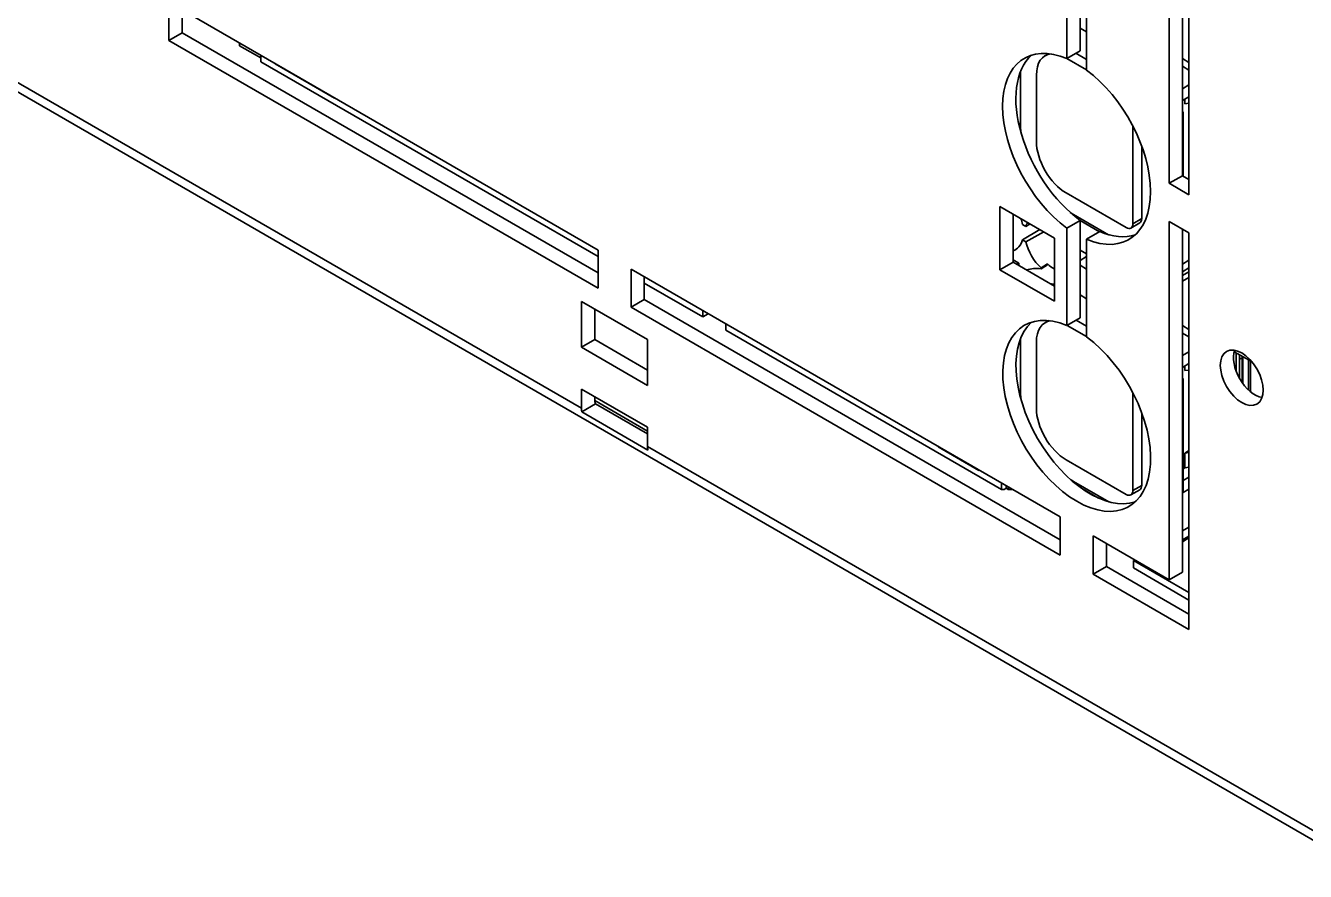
# Model space of a CAD drawing. Header units: millimetres. Extents: x -116965 to 323937, y 291661 to 566926.
# Drawn here: x -17859.2 to -17663.4, y 314157.2 to 314286.6 of the extents above; entities that cross this region are included whole.
import ezdxf

# ---------------------------------------------------------------- set-up
doc = ezdxf.new("R2010")
doc.units = ezdxf.units.MM
doc.layers.add('Visible Edges(Schneider)', color=7, linetype='Continuous', lineweight=35)
doc.layers.add('Visible Tangent Edges(Schneider)', color=7, linetype='Continuous', lineweight=35)

msp = doc.modelspace()

# ---------------------------------------------------------------- linework, layer by layer
at = {"layer": 'Visible Edges(Schneider)'}
for p, q in [((-17653.922249, 314157.198159), (-17909.656109, 314304.846172)), ((-17697.863885, 314297.628038), (-17697.863885, 314282.714371)), ((-17684.226825, 314262.459313), (-17684.226825, 314297.452024)), ((-17699.88419, 314281.547948), (-17699.88419, 314296.461614)), ((-17682.20652, 314296.2856), (-17682.20652, 314263.625737)), ((-17681.196368, 314295.702388), (-17681.196368, 314260.709677)), ((-17696.853732, 314294.711979), (-17696.853732, 314279.766823)), ((-17837.264936, 314284.329757), (-17837.264936, 314290.161876)), ((-17837.264936, 314290.161876), (-17771.60502, 314252.253106)), ((-17835.244631, 314288.995452), (-17835.244631, 314285.496181)), ((-17835.244631, 314285.496181), (-17837.264936, 314284.329757)), ((-17835.244631, 314285.496181), (-17771.60502, 314248.753835)), ((-17696.853732, 314285.635422), (-17697.863885, 314286.218636)), ((-17697.863885, 314286.218037), (-17696.853732, 314285.634825)), ((-17771.60502, 314246.420987), (-17837.264936, 314284.329757)), ((-17826.462738, 314283.513433), (-17823.224771, 314281.643992)), ((-17823.224996, 314281.064186), (-17823.224996, 314282.055653)), ((-17703.203455, 314281.96053), (-17702.631953, 314282.290487)), ((-17697.863885, 314282.714371), (-17699.88419, 314281.547948)), ((-17696.853732, 314279.831885), (-17699.855115, 314281.564734)), ((-17696.853732, 314281.406528), (-17698.491434, 314282.352056)), ((-17681.196368, 314280.94649), (-17682.20652, 314281.529691)), ((-17823.224771, 314281.064315), (-17823.224996, 314281.064186)), ((-17771.60502, 314251.261313), (-17823.224996, 314281.064186)), ((-17706.984482, 314279.523277), (-17706.984482, 314271.599951)), ((-17706.984482, 314271.771258), (-17706.984482, 314279.523277)), ((-17682.20652, 314280.363267), (-17681.196368, 314279.780067)), ((-17704.534856, 314279.017677), (-17704.534856, 314268.869822)), ((-17682.20652, 314276.923877), (-17681.196368, 314277.507089)), ((-17811.912395, 314275.471874), (-17811.912384, 314275.524573)), ((-17681.196368, 314275.699107), (-17682.20652, 314275.115895)), ((-17681.839661, 314275.327701), (-17681.839661, 314274.624379)), ((-17682.085683, 314273.276582), (-17682.085683, 314263.555971)), ((-17681.196368, 314274.723897), (-17681.839661, 314274.624379)), ((-17706.984482, 314271.599951), (-17706.983153, 314271.600719)), ((-17682.192047, 314272.736027), (-17682.20652, 314272.72767)), ((-17689.78661, 314256.272435), (-17689.78661, 314271.245878)), ((-17688.422929, 314257.059756), (-17688.422929, 314268.165597)), ((-17682.20652, 314263.625737), (-17684.226825, 314262.459313)), ((-17682.20652, 314263.625737), (-17681.196368, 314263.042525)), ((-17681.196368, 314260.709677), (-17684.226825, 314262.459313)), ((-17699.98917, 314260.996462), (-17690.796765, 314255.689224)), ((-17710.137238, 314249.249565), (-17710.137238, 314258.930881)), ((-17710.137238, 314258.930881), (-17701.752972, 314254.090223)), ((-17708.116933, 314257.764458), (-17708.116933, 314250.415988)), ((-17693.51259, 314254.603545), (-17698.852976, 314257.686818)), ((-17706.672184, 314256.168621), (-17706.147874, 314255.865907)), ((-17706.147876, 314255.86591), (-17705.476178, 314256.239816)), ((-17697.863885, 314256.784551), (-17699.88419, 314255.618127)), ((-17697.863885, 314256.784551), (-17697.863885, 314241.870884)), ((-17697.863885, 314256.771424), (-17694.87092, 314255.043796)), ((-17690.082477, 314255.618468), (-17688.718796, 314256.405789)), ((-17684.226825, 314201.805281), (-17684.226825, 314256.627195)), ((-17684.226825, 314256.627195), (-17681.196368, 314254.877559)), ((-17706.672184, 314253.835774), (-17703.99222, 314255.383053)), ((-17706.672184, 314253.835774), (-17706.147873, 314253.533063)), ((-17703.418971, 314255.05209), (-17706.147871, 314253.533062)), ((-17701.752972, 314254.090223), (-17701.752972, 314244.408906)), ((-17699.88419, 314240.70446), (-17699.88419, 314255.618127)), ((-17694.833427, 314255.066404), (-17696.853732, 314253.89998)), ((-17696.853732, 314253.89998), (-17696.853732, 314238.954825)), ((-17682.20652, 314255.460771), (-17682.20652, 314202.971705)), ((-17681.196368, 314254.877559), (-17681.196368, 314194.223527)), ((-17771.60502, 314252.253106), (-17771.60502, 314246.420987)), ((-17696.853732, 314251.666394), (-17697.863885, 314252.249606)), ((-17708.116933, 314250.415988), (-17710.137238, 314249.249565)), ((-17708.116933, 314250.76258), (-17707.212198, 314250.240231)), ((-17708.116933, 314250.415988), (-17701.752972, 314246.741754)), ((-17707.212198, 314250.240231), (-17707.512355, 314250.066935)), ((-17707.212198, 314249.893639), (-17707.212198, 314250.240231)), ((-17702.817676, 314249.979749), (-17703.827856, 314249.396485)), ((-17703.827852, 314249.514635), (-17702.817678, 314250.119145)), ((-17702.817676, 314249.979749), (-17702.816826, 314250.118387)), ((-17697.863885, 314249.916773), (-17696.853732, 314249.333572)), ((-17697.863872, 314250.659852), (-17696.853723, 314251.264765)), ((-17682.20652, 314250.096625), (-17681.196368, 314250.679837)), ((-17766.554258, 314243.504928), (-17766.554258, 314249.337046)), ((-17766.554258, 314249.337046), (-17700.894342, 314211.428277)), ((-17764.533953, 314248.170623), (-17764.533953, 314247.179155)), ((-17701.752972, 314244.408906), (-17710.137238, 314249.249565)), ((-17703.828717, 314249.515426), (-17703.827856, 314249.396485)), ((-17681.196368, 314249.512646), (-17682.20652, 314248.929434)), ((-17682.20652, 314248.346212), (-17681.196368, 314248.929423)), ((-17682.20652, 314247.478158), (-17681.196368, 314248.061371)), ((-17755.595376, 314242.01812), (-17764.534242, 314247.178988)), ((-17764.533953, 314247.178821), (-17764.533953, 314244.671352)), ((-17774.130402, 314237.381204), (-17774.130402, 314244.379746)), ((-17774.130402, 314244.379746), (-17764.028876, 314238.547627)), ((-17764.533953, 314244.671352), (-17766.554258, 314243.504928)), ((-17764.533953, 314244.671352), (-17700.894342, 314207.929006)), ((-17696.853732, 314244.810505), (-17697.863885, 314245.393719)), ((-17697.863885, 314245.393103), (-17696.853732, 314244.809891)), ((-17772.110097, 314243.213322), (-17772.110097, 314238.547627)), ((-17700.894342, 314205.596158), (-17766.554258, 314243.504928)), ((-17755.595376, 314242.01812), (-17755.595376, 314243.009933)), ((-17755.595376, 314242.01812), (-17754.736441, 314242.514027)), ((-17752.05988, 314240.968714), (-17752.059921, 314239.976833)), ((-17752.059543, 314239.977052), (-17752.059921, 314239.976833)), ((-17709.885163, 314215.62727), (-17752.059921, 314239.976833)), ((-17703.203455, 314241.135596), (-17702.661017, 314241.448773)), ((-17697.863885, 314241.870884), (-17699.88419, 314240.70446)), ((-17696.853732, 314239.006951), (-17699.839047, 314240.730523)), ((-17696.853732, 314240.581594), (-17698.475366, 314241.517845)), ((-17681.196368, 314240.121661), (-17682.20652, 314240.704862)), ((-17772.110097, 314238.547627), (-17774.130402, 314237.381204)), ((-17772.110097, 314238.547627), (-17764.028876, 314233.881933)), ((-17764.028876, 314238.547627), (-17764.028876, 314231.549085)), ((-17706.984482, 314230.946324), (-17706.984482, 314238.644503)), ((-17706.984482, 314238.644503), (-17706.984482, 314230.775122)), ((-17704.534856, 314238.192743), (-17704.534856, 314228.044887)), ((-17682.20652, 314239.538438), (-17681.196368, 314238.955238)), ((-17764.028876, 314231.549085), (-17774.130402, 314237.381204)), ((-17682.20652, 314236.099048), (-17681.196368, 314236.68226)), ((-17674.277634, 314236.64896), (-17674.224424, 314236.679681)), ((-17671.536376, 314235.127766), (-17674.263702, 314236.702358)), ((-17673.977044, 314236.536859), (-17673.977044, 314233.730859)), ((-17673.471967, 314236.245258), (-17673.471967, 314232.639706)), ((-17681.196368, 314234.874278), (-17682.20652, 314234.291066)), ((-17681.839661, 314234.502872), (-17681.839661, 314233.799445)), ((-17673.471967, 314235.539442), (-17673.068325, 314235.772484)), ((-17672.966891, 314235.713921), (-17673.068325, 314235.772484)), ((-17673.068325, 314235.772484), (-17673.068325, 314231.991819)), ((-17672.966891, 314231.8486), (-17672.966891, 314235.953658)), ((-17672.058173, 314230.814108), (-17672.058173, 314235.42902)), ((-17672.058153, 314235.429008), (-17672.058156, 314235.189263)), ((-17672.058156, 314235.189263), (-17672.058156, 314230.814092)), ((-17671.754887, 314235.253921), (-17671.754562, 314230.549273)), ((-17682.085683, 314232.451648), (-17682.085683, 314215.268918)), ((-17681.196368, 314233.898963), (-17681.839661, 314233.799445)), ((-17774.130402, 314228.049814), (-17774.130402, 314230.965873)), ((-17774.130402, 314230.965873), (-17764.028876, 314225.133755)), ((-17706.984482, 314230.775122), (-17706.983154, 314230.77589)), ((-17689.78661, 314215.447501), (-17689.78661, 314230.440576)), ((-17682.192047, 314231.911093), (-17682.20652, 314231.902736)), ((-17771.974762, 314228.711162), (-17774.088016, 314227.491074)), ((-17772.110097, 314229.79945), (-17772.110097, 314229.216238)), ((-17771.974762, 314228.711162), (-17764.028876, 314224.123602)), ((-17763.98649, 314221.658956), (-17774.088016, 314227.491074)), ((-17688.422929, 314216.234822), (-17688.422929, 314227.36749)), ((-17764.028876, 314225.133755), (-17764.028876, 314222.217696)), ((-17681.196368, 314221.573475), (-17681.839661, 314221.20207)), ((-17681.839661, 314221.20207), (-17681.196368, 314221.301587)), ((-17681.839661, 314221.20207), (-17681.839661, 314218.927545)), ((-17713.321507, 314218.547958), (-17713.321496, 314218.603097)), ((-17699.98917, 314220.171528), (-17690.796765, 314214.86429)), ((-17682.085683, 314218.785504), (-17681.839661, 314218.927545)), ((-17681.196368, 314219.027063), (-17681.839661, 314218.927545)), ((-17709.885075, 314216.619078), (-17709.885163, 314215.62727)), ((-17693.469364, 314213.753654), (-17698.852976, 314216.861884)), ((-17682.085683, 314216.981381), (-17681.196368, 314217.494828)), ((-17709.485377, 314215.626208), (-17709.181995, 314215.801365)), ((-17709.181995, 314215.801365), (-17709.181995, 314216.213155)), ((-17709.181995, 314215.801365), (-17708.878614, 314215.626208)), ((-17708.878614, 314216.037998), (-17708.878614, 314215.626208)), ((-17708.165372, 314215.626208), (-17708.878614, 314215.626208)), ((-17697.653898, 314215.825384), (-17695.043414, 314214.318535)), ((-17695.688743, 314214.692096), (-17695.689662, 314214.691566)), ((-17690.082477, 314214.793534), (-17688.718796, 314215.580855)), ((-17681.196368, 314215.686836), (-17682.097765, 314215.166415)), ((-17700.894342, 314211.428277), (-17700.894342, 314205.596158)), ((-17682.20652, 314209.271884), (-17681.196368, 314209.855096)), ((-17695.84358, 314202.680099), (-17695.84358, 314208.512217)), ((-17695.84358, 314208.512217), (-17684.226825, 314201.805281)), ((-17693.823274, 314207.345794), (-17693.823274, 314203.846523)), ((-17682.20652, 314207.621933), (-17681.196368, 314208.205145)), ((-17689.681831, 314204.779033), (-17689.529673, 314204.866881)), ((-17681.196368, 314199.880044), (-17689.681831, 314204.779033)), ((-17689.681831, 314204.779033), (-17689.681821, 314203.612604)), ((-17693.823274, 314203.846523), (-17695.84358, 314202.680099)), ((-17693.823274, 314203.846523), (-17681.196368, 314196.556375)), ((-17681.196368, 314198.71362), (-17689.681821, 314203.612604)), ((-17682.20652, 314202.971705), (-17684.226825, 314201.805281)), ((-17681.196368, 314194.223527), (-17695.84358, 314202.680099))]:
    msp.add_line(p, q, dxfattribs=at)
at = {"layer": 'Visible Edges(Schneider)', "flags": 128}
for points in [[(-17682.114992, 314273.390498), (-17682.117597, 314273.395668), (-17682.120307, 314273.400828), (-17682.123122, 314273.405985), (-17682.126036, 314273.411133), (-17682.129057, 314273.416275), (-17682.13218, 314273.421407), (-17682.135405, 314273.426528), (-17682.138743, 314273.431645), (-17682.14218, 314273.436755), (-17682.145725, 314273.441853), (-17682.149376, 314273.446942), (-17682.153138, 314273.452023), (-17682.157001, 314273.457092), (-17682.16098, 314273.462154), (-17682.165057, 314273.467203), (-17682.169253, 314273.472244), (-17682.173552, 314273.477271), (-17682.177959, 314273.482285), (-17682.182467, 314273.48728), (-17682.187084, 314273.492259), (-17682.191798, 314273.497216), (-17682.196617, 314273.502154), (-17682.201535, 314273.507068), (-17682.206554, 314273.511957)], [(-17682.110286, 314273.190424), (-17682.106461, 314273.196403), (-17682.10294, 314273.202613), (-17682.099734, 314273.20906), (-17682.096847, 314273.215742), (-17682.094279, 314273.22265), (-17682.092035, 314273.229783), (-17682.090125, 314273.237143), (-17682.088547, 314273.244722), (-17682.087305, 314273.25252), (-17682.086416, 314273.260533), (-17682.085876, 314273.268743), (-17682.085708, 314273.277152), (-17682.085905, 314273.285743), (-17682.086486, 314273.294515), (-17682.087456, 314273.303458), (-17682.088817, 314273.312561), (-17682.09059, 314273.321819), (-17682.092769, 314273.331226), (-17682.095378, 314273.340777), (-17682.098407, 314273.350463), (-17682.10188, 314273.360285), (-17682.105794, 314273.370234), (-17682.110165, 314273.380308), (-17682.114992, 314273.390498)], [(-17682.206549, 314273.179155), (-17682.202602, 314273.179376), (-17682.198647, 314273.179618), (-17682.194688, 314273.179882), (-17682.190723, 314273.180172), (-17682.186759, 314273.18048), (-17682.182778, 314273.180807), (-17682.178802, 314273.181159), (-17682.174816, 314273.181533), (-17682.170825, 314273.181926), (-17682.166827, 314273.182344), (-17682.162827, 314273.182779), (-17682.158822, 314273.183239), (-17682.154807, 314273.183719), (-17682.150785, 314273.184219), (-17682.146765, 314273.184744), (-17682.142736, 314273.18529), (-17682.138697, 314273.185856), (-17682.134656, 314273.186443), (-17682.13061, 314273.187054), (-17682.126557, 314273.187684), (-17682.122498, 314273.188337), (-17682.118436, 314273.189011), (-17682.114365, 314273.189706), (-17682.110286, 314273.190424)], [(-17682.192048, 314272.736028), (-17682.192643, 314272.569647), (-17682.19324, 314272.404349), (-17682.19384, 314272.240131), (-17682.194442, 314272.076999), (-17682.195042, 314271.914954), (-17682.195641, 314271.754001), (-17682.196246, 314271.594144), (-17682.196848, 314271.435384), (-17682.19745, 314271.277725), (-17682.19805, 314271.121169), (-17682.198652, 314270.965723), (-17682.199259, 314270.811385), (-17682.199858, 314270.658136), (-17682.200463, 314270.505971), (-17682.201065, 314270.35488), (-17682.201672, 314270.204853), (-17682.202276, 314270.05588), (-17682.202881, 314269.907951), (-17682.20349, 314269.761053), (-17682.20409, 314269.615178), (-17682.204697, 314269.470315), (-17682.205306, 314269.326462), (-17682.205916, 314269.183602), (-17682.206522, 314269.041734)], [(-17682.192048, 314272.736028), (-17682.186906, 314272.752779), (-17682.181974, 314272.769732), (-17682.177239, 314272.786883), (-17682.172697, 314272.804216), (-17682.168333, 314272.821728), (-17682.164135, 314272.839411), (-17682.160101, 314272.857263), (-17682.156221, 314272.875272), (-17682.152485, 314272.893435), (-17682.148887, 314272.911762), (-17682.145422, 314272.93026), (-17682.142081, 314272.948944), (-17682.138861, 314272.967825), (-17682.135759, 314272.986914), (-17682.132765, 314273.00622), (-17682.12988, 314273.025757), (-17682.127089, 314273.045534), (-17682.124401, 314273.065546), (-17682.121807, 314273.085792), (-17682.119312, 314273.106271), (-17682.116913, 314273.126979), (-17682.114611, 314273.147908), (-17682.112403, 314273.169059), (-17682.110286, 314273.190424)], [(-17702.306176, 314247.061144), (-17702.283523, 314247.060385), (-17702.260836, 314247.059528), (-17702.23811, 314247.058566), (-17702.215346, 314247.057504), (-17702.192544, 314247.056341), (-17702.169712, 314247.055079), (-17702.146837, 314247.053708), (-17702.123933, 314247.052248), (-17702.100991, 314247.050676), (-17702.07802, 314247.049016), (-17702.05501, 314247.047245), (-17702.031966, 314247.045376), (-17702.008889, 314247.04341), (-17701.985783, 314247.041338), (-17701.962639, 314247.039171), (-17701.93947, 314247.036902), (-17701.916263, 314247.034533), (-17701.893026, 314247.032063), (-17701.869761, 314247.029494), (-17701.846463, 314247.026827), (-17701.823135, 314247.024054), (-17701.799778, 314247.021187), (-17701.776388, 314247.018217), (-17701.752974, 314247.015149)], [(-17701.752974, 314246.96814), (-17701.772164, 314246.970409), (-17701.791339, 314246.97262), (-17701.810491, 314246.974756), (-17701.829623, 314246.97683), (-17701.848741, 314246.978841), (-17701.867835, 314246.980782), (-17701.886909, 314246.982656), (-17701.905959, 314246.984467), (-17701.924995, 314246.986213), (-17701.944007, 314246.98789), (-17701.963, 314246.9895), (-17701.981968, 314246.991047), (-17702.000917, 314246.992526), (-17702.019847, 314246.993939), (-17702.038753, 314246.995282), (-17702.05764, 314246.996564), (-17702.076502, 314246.997777), (-17702.095346, 314246.998928), (-17702.114165, 314247.00001), (-17702.13296, 314247.001022), (-17702.151736, 314247.001973), (-17702.170487, 314247.002855), (-17702.18922, 314247.00367), (-17702.207924, 314247.004418)], [(-17682.114992, 314232.565563), (-17682.117597, 314232.570733), (-17682.120307, 314232.575893), (-17682.123122, 314232.581053), (-17682.126036, 314232.586195), (-17682.129057, 314232.591337), (-17682.13218, 314232.596469), (-17682.135405, 314232.601593), (-17682.138743, 314232.606713), (-17682.14218, 314232.61182), (-17682.145725, 314232.616921), (-17682.149376, 314232.62201), (-17682.153138, 314232.627091), (-17682.157001, 314232.632158), (-17682.16098, 314232.637219), (-17682.165057, 314232.642268), (-17682.169253, 314232.64731), (-17682.173552, 314232.652336), (-17682.177959, 314232.65735), (-17682.182467, 314232.662345), (-17682.187084, 314232.667327), (-17682.191798, 314232.672281), (-17682.196617, 314232.677219), (-17682.201535, 314232.682133), (-17682.206554, 314232.687022)], [(-17682.206549, 314232.35422), (-17682.202602, 314232.354441), (-17682.198647, 314232.354683), (-17682.194688, 314232.35495), (-17682.190723, 314232.355237), (-17682.186759, 314232.355546), (-17682.182778, 314232.355875), (-17682.178802, 314232.356224), (-17682.174816, 314232.356595), (-17682.170825, 314232.356992), (-17682.166827, 314232.357409), (-17682.162827, 314232.357844), (-17682.158822, 314232.358304), (-17682.154807, 314232.358787), (-17682.150785, 314232.359285), (-17682.146765, 314232.359809), (-17682.142736, 314232.360355), (-17682.138697, 314232.360918), (-17682.134656, 314232.361511), (-17682.13061, 314232.362117), (-17682.126557, 314232.36275), (-17682.122498, 314232.363402), (-17682.118436, 314232.364079), (-17682.114365, 314232.364771), (-17682.110286, 314232.365492)], [(-17682.192048, 314231.911091), (-17682.186906, 314231.927848), (-17682.181974, 314231.9448), (-17682.177239, 314231.961945), (-17682.172697, 314231.979279), (-17682.168333, 314231.996793), (-17682.164135, 314232.014479), (-17682.160101, 314232.032331), (-17682.156221, 314232.050334), (-17682.152485, 314232.068498), (-17682.148887, 314232.086827), (-17682.145422, 314232.105325), (-17682.142081, 314232.124012), (-17682.138861, 314232.14289), (-17682.135759, 314232.161979), (-17682.132765, 314232.181289), (-17682.12988, 314232.200825), (-17682.127089, 314232.220602), (-17682.124401, 314232.240614), (-17682.121807, 314232.26086), (-17682.119312, 314232.28134), (-17682.116913, 314232.302047), (-17682.114611, 314232.322976), (-17682.112402, 314232.344124), (-17682.110286, 314232.365492)], [(-17682.110286, 314232.365492), (-17682.106461, 314232.371465), (-17682.10294, 314232.377681), (-17682.099734, 314232.384126), (-17682.096847, 314232.390804), (-17682.094279, 314232.397715), (-17682.092035, 314232.404851), (-17682.090125, 314232.412205), (-17682.088547, 314232.41979), (-17682.087305, 314232.427588), (-17682.086416, 314232.435599), (-17682.085876, 314232.443808), (-17682.085708, 314232.452215), (-17682.085905, 314232.460811), (-17682.086486, 314232.469581), (-17682.087456, 314232.478526), (-17682.088817, 314232.487629), (-17682.09059, 314232.496884), (-17682.092769, 314232.506294), (-17682.095378, 314232.515839), (-17682.098407, 314232.525525), (-17682.10188, 314232.535351), (-17682.105794, 314232.5453), (-17682.110165, 314232.555374), (-17682.114992, 314232.565563)], [(-17682.192048, 314231.911091), (-17682.192643, 314231.744712), (-17682.19324, 314231.579417), (-17682.19384, 314231.415194), (-17682.194442, 314231.252065), (-17682.195042, 314231.090022), (-17682.195641, 314230.929063), (-17682.196246, 314230.769209), (-17682.196848, 314230.610446), (-17682.19745, 314230.45279), (-17682.19805, 314230.296231), (-17682.198652, 314230.140789), (-17682.199259, 314229.98645), (-17682.199858, 314229.833201), (-17682.200463, 314229.681033), (-17682.201065, 314229.529946), (-17682.201672, 314229.379918), (-17682.202276, 314229.230943), (-17682.202881, 314229.083013), (-17682.20349, 314228.936115), (-17682.20409, 314228.790241), (-17682.204697, 314228.64538), (-17682.205306, 314228.501525), (-17682.205916, 314228.358665), (-17682.206522, 314228.216796)], [(-17709.885162, 314215.627269), (-17709.868653, 314215.627179), (-17709.852131, 314215.627073), (-17709.835598, 314215.626958), (-17709.819052, 314215.626838), (-17709.802494, 314215.62672), (-17709.785917, 314215.626607), (-17709.769326, 314215.626509), (-17709.752713, 314215.626423), (-17709.736073, 314215.626357), (-17709.719414, 314215.626308), (-17709.702746, 314215.626277), (-17709.686056, 314215.626257), (-17709.669356, 314215.626243), (-17709.652649, 314215.626239), (-17709.635932, 314215.626235), (-17709.619218, 314215.626235), (-17709.602499, 314215.626232), (-17709.585778, 314215.626225), (-17709.569056, 314215.626218), (-17709.552332, 314215.626213), (-17709.535601, 314215.626206), (-17709.518865, 314215.626201), (-17709.502127, 314215.626204), (-17709.485377, 314215.626208)], [(-17682.100011, 314215.156819), (-17682.104532, 314215.153158), (-17682.109043, 314215.149486), (-17682.113546, 314215.145807), (-17682.118045, 314215.142114), (-17682.122539, 314215.138412), (-17682.127021, 314215.134695), (-17682.131499, 314215.13097), (-17682.135964, 314215.127235), (-17682.140429, 314215.123495), (-17682.144884, 314215.119738), (-17682.14933, 314215.11597), (-17682.153774, 314215.112192), (-17682.158208, 314215.108403), (-17682.162637, 314215.104605), (-17682.167054, 314215.100793), (-17682.171471, 314215.09698), (-17682.175878, 314215.093145), (-17682.180281, 314215.089307), (-17682.184674, 314215.085453), (-17682.189059, 314215.081586), (-17682.193442, 314215.077709), (-17682.197819, 314215.073826), (-17682.202185, 314215.069931), (-17682.206547, 314215.066022)], [(-17682.100011, 314215.156819), (-17682.102343, 314215.176136), (-17682.10484, 314215.194906), (-17682.107511, 314215.213126), (-17682.110348, 314215.230788), (-17682.113361, 314215.247898), (-17682.116547, 314215.264462), (-17682.119902, 314215.280479), (-17682.123431, 314215.295946), (-17682.127137, 314215.310881), (-17682.131024, 314215.325278), (-17682.135087, 314215.339134), (-17682.139338, 314215.352454), (-17682.143774, 314215.365238), (-17682.148403, 314215.377477), (-17682.153227, 314215.389164), (-17682.158256, 314215.40031), (-17682.163487, 314215.410895), (-17682.168935, 314215.420914), (-17682.174599, 314215.430359), (-17682.180493, 314215.43922), (-17682.186627, 314215.447481), (-17682.193002, 314215.45513), (-17682.199634, 314215.462146), (-17682.206525, 314215.468508)], [(-17682.085722, 314215.268911), (-17682.085742, 314215.264239), (-17682.085819, 314215.259572), (-17682.085949, 314215.254903), (-17682.086129, 314215.250238), (-17682.086363, 314215.24557), (-17682.086652, 314215.240909), (-17682.086987, 314215.236244), (-17682.087377, 314215.23158), (-17682.087815, 314215.226917), (-17682.088304, 314215.222257), (-17682.088844, 314215.217591), (-17682.089424, 314215.212928), (-17682.09006, 314215.208262), (-17682.090739, 314215.203598), (-17682.091469, 314215.198933), (-17682.092239, 314215.194261), (-17682.093058, 314215.189589), (-17682.093923, 314215.184918), (-17682.094828, 314215.180241), (-17682.095782, 314215.175563), (-17682.096777, 314215.170884), (-17682.097815, 314215.166202), (-17682.098891, 314215.161515), (-17682.100011, 314215.156819)]]:
    msp.add_lwpolyline(points, dxfattribs=at)
at = {"layer": 'Visible Edges(Schneider)'}
for centre, major_axis, ratio, start_param, end_param in [((-17829.08354, 314284.851076), (1.856299, -3.215204), 0.5773502692, 0.8433186035, 0.9803643096), ((-17698.368961, 314267.70822), (-8.011323, 13.876019), 0.5773502692, 5.6319283481, 8.505238593), ((-17696.348656, 314268.874643), (-8.011323, 13.876019), 0.5773502692, 0.1264271312, 2.2220532858), ((-17699.98917, 314276.393224), (-3.214286, 5.567306), 0.5773502692, 6.0309967264, 7.068583471), ((-17819.490237, 314281.587463), (1.071429, 1.855769), 0.5773502694, 2.3214574182, 2.3521050967), ((-17698.368961, 314267.70822), (7.992214, -13.84292), 0.5773502692, 5.6322510229, 8.5049159183), ((-17810.398864, 314276.338557), (-1.071429, -1.855769), 0.5773502694, 5.4630500738, 5.4936978145), ((-17698.852754, 314267.076401), (5.75, -9.959292), 0.5773502692, 3.9269905695, 4.1024187095), ((-17698.701231, 314266.817615), (-5.857143, 10.144869), 0.5773502692, 0.7853982357, 0.9262683105), ((-17699.98917, 314266.245368), (3.214286, -5.567306), 0.5773502692, 3.9269908174, 5.4977871442), ((-17698.852754, 314267.076401), (5.75, -9.959292), 0.5773502692, 5.4371390207, 5.497759825), ((-17710.584496, 314257.260972), (2.857143, -4.948717), 0.5773502692, 1.0380778956, 1.2114267321), ((-17702.81765, 314252.77678), (-2.460772, 4.262183), 0.5773502692, 0.2849445913, 0.4908912332), ((-17690.796763, 314256.855647), (0.714286, -1.237179), 0.5773502692, 5.4977853114, 7.0685834636), ((-17689.433082, 314257.642969), (0.714286, -1.237179), 0.5773502692, 0, 0.7853975429), ((-17710.584496, 314257.260972), (2.857143, -4.948717), 0.5773502692, 6.1547198201, 6.8159037565), ((-17696.348656, 314268.874643), (7.992214, -13.84292), 0.5773502692, 5.6322510229, 6.1564542634), ((-17702.81765, 314252.77678), (-2.460772, 4.262183), 0.5773502692, 1.0799060248, 2.0614121459), ((-17698.700591, 314236.31351), (-7.501167, 12.992402), 0.5773502692, 5.8963574892, 5.8963632713), ((-17701.807468, 314253.360009), (-2.448302, 4.240583), 0.5773502692, 2.0603786122, 2.356202922), ((-17699.711415, 314235.732406), (-7.5, 12.990381), 0.5773502692, 5.8963582602, 6.1368256747), ((-17701.807467, 314253.36001), (-2.448302, 4.240583), 0.5773502692, 2.356202922, 2.3719341297), ((-17698.368961, 314226.88339), (8, -13.856406), 0.5773502692, 2.4905267046, 8.505047583), ((-17696.348656, 314228.049814), (-8, 13.856406), 0.5773502692, 0.126607035, 3.0149856186), ((-17699.98917, 314235.56829), (-3.214286, 5.567306), 0.5773502692, 6.0500791116, 7.068583471), ((-17671.094842, 314233.881933), (2.321429, -4.020832), 0.5773502692, 3.5917893435, 5.8329886172), ((-17698.852754, 314226.251466), (5.75, -9.959292), 0.5773502692, 3.9269905695, 4.092884427), ((-17698.701231, 314225.992786), (-5.857143, 10.144869), 0.5773502692, 0.7853982357, 0.9178811362), ((-17771.099944, 314229.79945), (-0.714286, -1.237179), 0.5773502692, 5.4977871438, 6.0213859194), ((-17771.099944, 314229.79945), (2.142857, 3.711537), 0.5773502692, 2.3561944902, 2.5236425694), ((-17699.98917, 314225.420434), (3.214286, -5.567306), 0.5773502692, 3.9269908174, 5.4977871442), ((-17760.998419, 314223.967331), (-2.142857, -3.711537), 0.5773502692, 5.4977871438, 5.665235223), ((-17718.070922, 314223.032994), (1.071429, 1.855769), 0.5773502694, 2.3214574406, 2.3534969574), ((-17711.807976, 314219.417081), (-1.071429, -1.855769), 0.5773502694, 5.4630500955, 5.4950896384), ((-17698.852754, 314226.251466), (5.75, -9.959292), 0.5773502692, 5.4467054794, 5.497759825), ((-17690.796763, 314216.030713), (0.714286, -1.237179), 0.5773502692, 5.4977853114, 7.0685834636), ((-17689.433082, 314216.818034), (0.714286, -1.237179), 0.5773502692, 0, 0.7853975429)]:
    msp.add_ellipse(centre, major_axis=major_axis, ratio=ratio, start_param=start_param, end_param=end_param, dxfattribs=at)
msp.add_ellipse((-17673.115147, 314232.715509), major_axis=(2.321429, -4.020832), ratio=0.5773502692, dxfattribs=at)
at = {"layer": 'Visible Tangent Edges(Schneider)'}
for p, q in [((-17908.400852, 314305.570895), (-17774.130402, 314228.049814)), ((-17821.003768, 314280.71834), (-17811.915409, 314275.471174)), ((-17811.914508, 314275.470654), (-17811.912395, 314275.469434)), ((-17698.589649, 314257.343065), (-17698.423213, 314257.437211)), ((-17688.422929, 314257.059756), (-17689.78661, 314256.272435)), ((-17772.110097, 314229.216238), (-17764.028876, 314224.550543)), ((-17764.028876, 314222.217696), (-17653.922249, 314158.647605)), ((-17719.584452, 314222.163871), (-17713.324521, 314218.549698)), ((-17713.322839, 314218.548727), (-17713.321507, 314218.547958)), ((-17698.576376, 314216.526382), (-17698.424377, 314216.613021)), ((-17688.422929, 314216.234822), (-17689.78661, 314215.447501)), ((-17681.19636, 314208.494927), (-17682.206513, 314207.911715))]:
    msp.add_line(p, q, dxfattribs=at)

doc.saveas('drawing.dxf')
